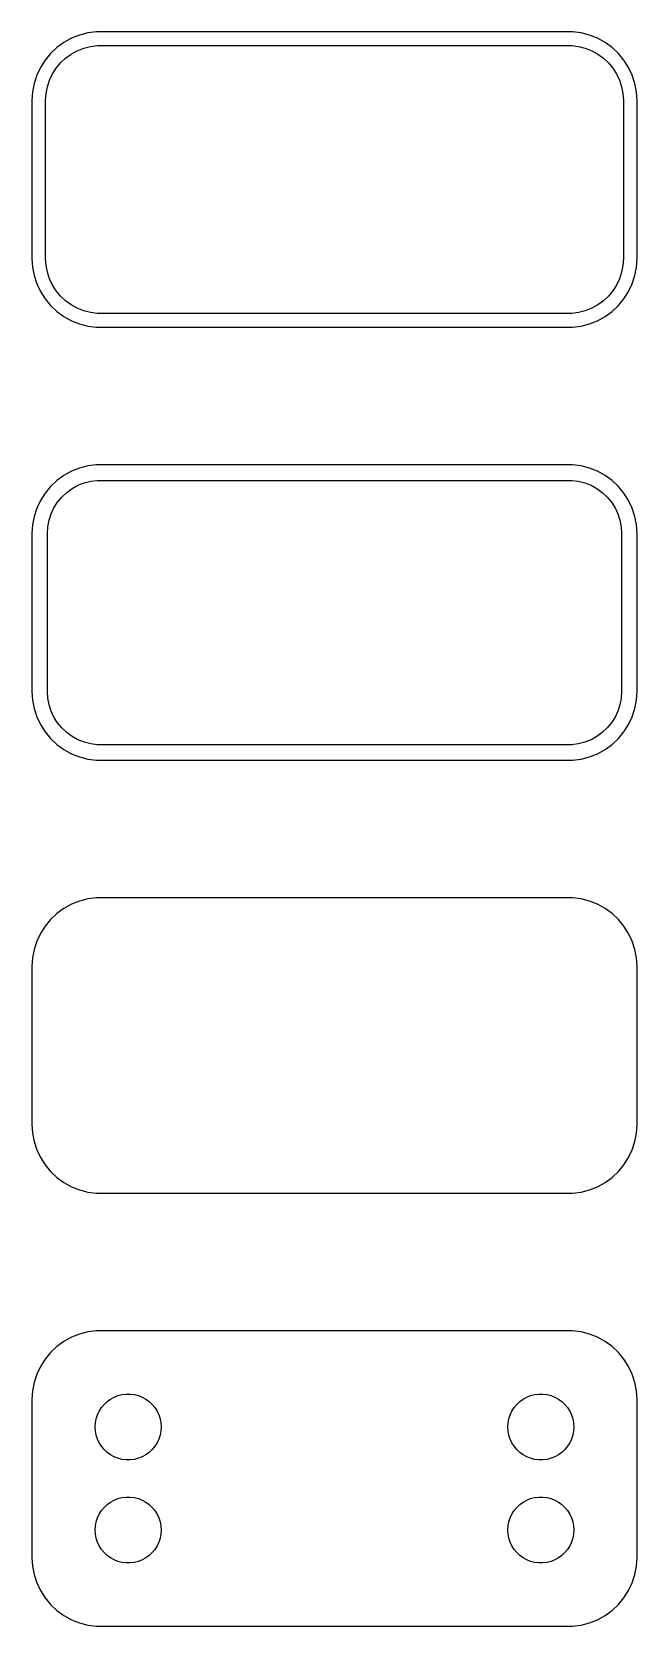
# Model space of a CAD drawing. Header units: metres. Extents: x -22 to 22, y 84 to 200.
import ezdxf

# ---------------------------------------------------------------- set-up
doc = ezdxf.new("R2010")
doc.units = ezdxf.units.M

msp = doc.modelspace()

# ---------------------------------------------------------------- linework, layer by layer
for p, q in [((-18.5451, 199.505), (-19.1289, 199.274)), ((-17.9369, 199.661), (-18.5451, 199.505)), ((-17.3139, 199.74), (-17.9369, 199.661)), ((17.3139, 199.74), (-17.3139, 199.74)), ((17.9369, 199.661), (17.3139, 199.74)), ((18.5451, 199.505), (17.9369, 199.661)), ((19.1289, 199.274), (18.5451, 199.505)), ((-20.1871, 198.603), (-20.6448, 198.173)), ((-19.6791, 198.972), (-20.1871, 198.603)), ((-19.1289, 199.274), (-19.6791, 198.972)), ((-19.1433, 198.127), (-18.7031, 198.369)), ((-18.7031, 198.369), (-18.2361, 198.554)), ((-18.2361, 198.554), (-17.7495, 198.679)), ((-17.7495, 198.679), (-17.2512, 198.742)), ((-17.2512, 198.742), (17.2512, 198.742)), ((17.2512, 198.742), (17.7495, 198.679)), ((17.7495, 198.679), (18.2361, 198.554)), ((18.2361, 198.554), (18.7031, 198.369)), ((18.7031, 198.369), (19.1433, 198.127)), ((19.6791, 198.972), (19.1289, 199.274)), ((20.1871, 198.603), (19.6791, 198.972)), ((20.6448, 198.173), (20.1871, 198.603)), ((-21.0451, 197.689), (-21.3815, 197.159)), ((-20.6448, 198.173), (-21.0451, 197.689)), ((-20.2361, 197.101), (-19.9159, 197.488)), ((-19.9159, 197.488), (-19.5497, 197.832)), ((-19.5497, 197.832), (-19.1433, 198.127)), ((19.1433, 198.127), (19.5497, 197.832)), ((19.5497, 197.832), (19.9159, 197.488)), ((19.9159, 197.488), (20.2361, 197.101)), ((21.0451, 197.689), (20.6448, 198.173)), ((21.3815, 197.159), (21.0451, 197.689)), ((-21.6489, 196.591), (-21.8429, 195.993)), ((-21.3815, 197.159), (-21.6489, 196.591)), ((-20.8743, 195.745), (-20.7191, 196.222)), ((-20.7191, 196.222), (-20.5052, 196.677)), ((-20.5052, 196.677), (-20.2361, 197.101)), ((20.2361, 197.101), (20.5052, 196.677)), ((20.5052, 196.677), (20.7191, 196.222)), ((20.7191, 196.222), (20.8743, 195.745)), ((21.6489, 196.591), (21.3815, 197.159)), ((21.8429, 195.993), (21.6489, 196.591)), ((-21.9606, 195.377), (-22, 194.75)), ((-21.8429, 195.993), (-21.9606, 195.377)), ((-21, 194.75), (-20.9684, 195.251)), ((-20.9684, 195.251), (-20.8743, 195.745)), ((20.8743, 195.745), (20.9684, 195.251)), ((20.9684, 195.251), (21, 194.75)), ((21.9606, 195.377), (21.8429, 195.993)), ((22, 194.75), (21.9606, 195.377)), ((-22, 194.75), (-22, 183.25)), ((-21, 183.25), (-21, 194.75)), ((21, 194.75), (21, 183.25)), ((22, 183.25), (22, 194.75)), ((-22, 183.25), (-21.9606, 182.623)), ((-20.9684, 182.749), (-21, 183.25)), ((21, 183.25), (20.9684, 182.749)), ((21.9606, 182.623), (22, 183.25)), ((-21.9606, 182.623), (-21.8429, 182.007)), ((-20.8743, 182.255), (-20.9684, 182.749)), ((-20.7191, 181.778), (-20.8743, 182.255)), ((20.8743, 182.255), (20.7191, 181.778)), ((20.9684, 182.749), (20.8743, 182.255)), ((21.8429, 182.007), (21.9606, 182.623)), ((-21.8429, 182.007), (-21.6489, 181.409)), ((-21.6489, 181.409), (-21.3815, 180.841)), ((-20.5052, 181.323), (-20.7191, 181.778)), ((-20.2361, 180.899), (-20.5052, 181.323)), ((20.5052, 181.323), (20.2361, 180.899)), ((20.7191, 181.778), (20.5052, 181.323)), ((21.3815, 180.841), (21.6489, 181.409)), ((21.6489, 181.409), (21.8429, 182.007)), ((-21.3815, 180.841), (-21.0451, 180.311)), ((-21.0451, 180.311), (-20.6448, 179.827)), ((-20.6448, 179.827), (-20.1871, 179.397)), ((-19.9159, 180.512), (-20.2361, 180.899)), ((-19.5497, 180.168), (-19.9159, 180.512)), ((-19.1433, 179.873), (-19.5497, 180.168)), ((-18.7031, 179.631), (-19.1433, 179.873)), ((19.1433, 179.873), (18.7031, 179.631)), ((19.5497, 180.168), (19.1433, 179.873)), ((19.9159, 180.512), (19.5497, 180.168)), ((20.2361, 180.899), (19.9159, 180.512)), ((20.1871, 179.397), (20.6448, 179.827)), ((20.6448, 179.827), (21.0451, 180.311)), ((21.0451, 180.311), (21.3815, 180.841)), ((-20.1871, 179.397), (-19.6791, 179.028)), ((-19.6791, 179.028), (-19.1289, 178.726)), ((-19.1289, 178.726), (-18.5451, 178.495)), ((-18.2361, 179.446), (-18.7031, 179.631)), ((-17.7495, 179.321), (-18.2361, 179.446)), ((-17.2512, 179.258), (-17.7495, 179.321)), ((17.2512, 179.258), (-17.2512, 179.258)), ((17.7495, 179.321), (17.2512, 179.258)), ((18.2361, 179.446), (17.7495, 179.321)), ((18.7031, 179.631), (18.2361, 179.446)), ((18.5451, 178.495), (19.1289, 178.726)), ((19.1289, 178.726), (19.6791, 179.028)), ((19.6791, 179.028), (20.1871, 179.397)), ((-18.5451, 178.495), (-17.9369, 178.339)), ((-17.9369, 178.339), (-17.3139, 178.26)), ((-17.3139, 178.26), (17.3139, 178.26)), ((17.3139, 178.26), (17.9369, 178.339)), ((17.9369, 178.339), (18.5451, 178.495)), ((-17.3139, 168.24), (-17.9369, 168.161)), ((17.3139, 168.24), (-17.3139, 168.24)), ((17.9369, 168.161), (17.3139, 168.24)), ((-20.1871, 167.103), (-20.6448, 166.673)), ((-19.6791, 167.472), (-20.1871, 167.103)), ((-19.1289, 167.774), (-19.6791, 167.472)), ((-18.5451, 168.005), (-19.1289, 167.774)), ((-17.9369, 168.161), (-18.5451, 168.005)), ((-18.1967, 166.933), (-17.7256, 167.054)), ((-17.7256, 167.054), (-17.2432, 167.115)), ((-17.2432, 167.115), (17.2432, 167.115)), ((17.2432, 167.115), (17.7256, 167.054)), ((17.7256, 167.054), (18.1967, 166.933)), ((18.5451, 168.005), (17.9369, 168.161)), ((19.1289, 167.774), (18.5451, 168.005)), ((19.6791, 167.472), (19.1289, 167.774)), ((20.1871, 167.103), (19.6791, 167.472)), ((20.6448, 166.673), (20.1871, 167.103)), ((-21.0451, 166.189), (-21.3815, 165.659)), ((-20.6448, 166.673), (-21.0451, 166.189)), ((-20.133, 165.526), (-19.823, 165.901)), ((-19.823, 165.901), (-19.4685, 166.234)), ((-19.4685, 166.234), (-19.0751, 166.52)), ((-19.0751, 166.52), (-18.6489, 166.754)), ((-18.6489, 166.754), (-18.1967, 166.933)), ((18.1967, 166.933), (18.6489, 166.754)), ((18.6489, 166.754), (19.0751, 166.52)), ((19.0751, 166.52), (19.4685, 166.234)), ((19.4685, 166.234), (19.823, 165.901)), ((19.823, 165.901), (20.133, 165.526)), ((21.0451, 166.189), (20.6448, 166.673)), ((21.3815, 165.659), (21.0451, 166.189)), ((-21.6489, 165.091), (-21.8429, 164.493)), ((-21.3815, 165.659), (-21.6489, 165.091)), ((-20.6007, 164.676), (-20.3936, 165.116)), ((-20.3936, 165.116), (-20.133, 165.526)), ((20.133, 165.526), (20.3936, 165.116)), ((20.3936, 165.116), (20.6007, 164.676)), ((21.6489, 165.091), (21.3815, 165.659)), ((21.8429, 164.493), (21.6489, 165.091)), ((-21.9606, 163.877), (-22, 163.25)), ((-21.8429, 164.493), (-21.9606, 163.877)), ((-20.8726, 163.25), (-20.8421, 163.735)), ((-20.8421, 163.735), (-20.751, 164.213)), ((-20.751, 164.213), (-20.6007, 164.676)), ((20.6007, 164.676), (20.751, 164.213)), ((20.751, 164.213), (20.8421, 163.735)), ((20.8421, 163.735), (20.8726, 163.25)), ((21.9606, 163.877), (21.8429, 164.493)), ((22, 163.25), (21.9606, 163.877)), ((-22, 163.25), (-22, 151.75)), ((-20.8726, 151.75), (-20.8726, 163.25)), ((20.8726, 163.25), (20.8726, 151.75)), ((22, 151.75), (22, 163.25)), ((-22, 151.75), (-21.9606, 151.123)), ((-21.9606, 151.123), (-21.8429, 150.507)), ((-20.8421, 151.265), (-20.8726, 151.75)), ((-20.751, 150.787), (-20.8421, 151.265)), ((-20.6007, 150.324), (-20.751, 150.787)), ((20.751, 150.787), (20.6007, 150.324)), ((20.8421, 151.265), (20.751, 150.787)), ((20.8726, 151.75), (20.8421, 151.265)), ((21.8429, 150.507), (21.9606, 151.123)), ((21.9606, 151.123), (22, 151.75)), ((-21.8429, 150.507), (-21.6489, 149.909)), ((-21.6489, 149.909), (-21.3815, 149.341)), ((-20.3936, 149.884), (-20.6007, 150.324)), ((-20.133, 149.474), (-20.3936, 149.884)), ((20.3936, 149.884), (20.133, 149.474)), ((20.6007, 150.324), (20.3936, 149.884)), ((21.3815, 149.341), (21.6489, 149.909)), ((21.6489, 149.909), (21.8429, 150.507)), ((-21.3815, 149.341), (-21.0451, 148.811)), ((-21.0451, 148.811), (-20.6448, 148.327)), ((-19.823, 149.099), (-20.133, 149.474)), ((-19.4685, 148.766), (-19.823, 149.099)), ((-19.0751, 148.48), (-19.4685, 148.766)), ((-18.6489, 148.246), (-19.0751, 148.48)), ((19.0751, 148.48), (18.6489, 148.246)), ((19.4685, 148.766), (19.0751, 148.48)), ((19.823, 149.099), (19.4685, 148.766)), ((20.133, 149.474), (19.823, 149.099)), ((20.6448, 148.327), (21.0451, 148.811)), ((21.0451, 148.811), (21.3815, 149.341)), ((-20.6448, 148.327), (-20.1871, 147.897)), ((-20.1871, 147.897), (-19.6791, 147.528)), ((-19.6791, 147.528), (-19.1289, 147.226)), ((-18.1967, 148.067), (-18.6489, 148.246)), ((-17.7256, 147.946), (-18.1967, 148.067)), ((-17.2432, 147.885), (-17.7256, 147.946)), ((17.2432, 147.885), (-17.2432, 147.885)), ((17.7256, 147.946), (17.2432, 147.885)), ((18.1967, 148.067), (17.7256, 147.946)), ((18.6489, 148.246), (18.1967, 148.067)), ((19.1289, 147.226), (19.6791, 147.528)), ((19.6791, 147.528), (20.1871, 147.897)), ((20.1871, 147.897), (20.6448, 148.327)), ((-19.1289, 147.226), (-18.5451, 146.995)), ((-18.5451, 146.995), (-17.9369, 146.839)), ((-17.9369, 146.839), (-17.3139, 146.76)), ((-17.3139, 146.76), (17.3139, 146.76)), ((17.3139, 146.76), (17.9369, 146.839)), ((17.9369, 146.839), (18.5451, 146.995)), ((18.5451, 146.995), (19.1289, 147.226)), ((-19.6791, 135.972), (-20.1871, 135.603)), ((-19.1289, 136.274), (-19.6791, 135.972)), ((-18.5451, 136.505), (-19.1289, 136.274)), ((-17.9369, 136.661), (-18.5451, 136.505)), ((-17.3139, 136.74), (-17.9369, 136.661)), ((17.3139, 136.74), (-17.3139, 136.74)), ((17.9369, 136.661), (17.3139, 136.74)), ((18.5451, 136.505), (17.9369, 136.661)), ((19.1289, 136.274), (18.5451, 136.505)), ((19.6791, 135.972), (19.1289, 136.274)), ((20.1871, 135.603), (19.6791, 135.972)), ((-21.0451, 134.689), (-21.3815, 134.159)), ((-20.6448, 135.173), (-21.0451, 134.689)), ((-20.1871, 135.603), (-20.6448, 135.173)), ((20.6448, 135.173), (20.1871, 135.603)), ((21.0451, 134.689), (20.6448, 135.173)), ((21.3815, 134.159), (21.0451, 134.689)), ((-21.6489, 133.591), (-21.8429, 132.993)), ((-21.3815, 134.159), (-21.6489, 133.591)), ((21.6489, 133.591), (21.3815, 134.159)), ((21.8429, 132.993), (21.6489, 133.591)), ((-21.9606, 132.377), (-22, 131.75)), ((-21.8429, 132.993), (-21.9606, 132.377)), ((21.9606, 132.377), (21.8429, 132.993)), ((22, 131.75), (21.9606, 132.377)), ((-22, 131.75), (-22, 120.25)), ((22, 120.25), (22, 131.75)), ((-22, 120.25), (-21.9606, 119.623)), ((-21.9606, 119.623), (-21.8429, 119.007)), ((21.8429, 119.007), (21.9606, 119.623)), ((21.9606, 119.623), (22, 120.25)), ((-21.8429, 119.007), (-21.6489, 118.409)), ((-21.6489, 118.409), (-21.3815, 117.841)), ((21.3815, 117.841), (21.6489, 118.409)), ((21.6489, 118.409), (21.8429, 119.007)), ((-21.3815, 117.841), (-21.0451, 117.311)), ((-21.0451, 117.311), (-20.6448, 116.827)), ((20.6448, 116.827), (21.0451, 117.311)), ((21.0451, 117.311), (21.3815, 117.841)), ((-20.6448, 116.827), (-20.1871, 116.397)), ((-20.1871, 116.397), (-19.6791, 116.028)), ((-19.6791, 116.028), (-19.1289, 115.726)), ((19.1289, 115.726), (19.6791, 116.028)), ((19.6791, 116.028), (20.1871, 116.397)), ((20.1871, 116.397), (20.6448, 116.827)), ((-19.1289, 115.726), (-18.5451, 115.495)), ((-18.5451, 115.495), (-17.9369, 115.339)), ((-17.9369, 115.339), (-17.3139, 115.26)), ((-17.3139, 115.26), (17.3139, 115.26)), ((17.3139, 115.26), (17.9369, 115.339)), ((17.9369, 115.339), (18.5451, 115.495)), ((18.5451, 115.495), (19.1289, 115.726)), ((-19.6791, 104.472), (-20.1871, 104.103)), ((-19.1289, 104.774), (-19.6791, 104.472)), ((-18.5451, 105.005), (-19.1289, 104.774)), ((-17.9369, 105.161), (-18.5451, 105.005)), ((-17.3139, 105.24), (-17.9369, 105.161)), ((17.3139, 105.24), (-17.3139, 105.24)), ((17.9369, 105.161), (17.3139, 105.24)), ((18.5451, 105.005), (17.9369, 105.161)), ((19.1289, 104.774), (18.5451, 105.005)), ((19.6791, 104.472), (19.1289, 104.774)), ((20.1871, 104.103), (19.6791, 104.472)), ((-20.6448, 103.673), (-21.0451, 103.189)), ((-20.1871, 104.103), (-20.6448, 103.673)), ((20.6448, 103.673), (20.1871, 104.103)), ((21.0451, 103.189), (20.6448, 103.673)), ((-21.6489, 102.091), (-21.8429, 101.493)), ((-21.3815, 102.659), (-21.6489, 102.091)), ((-21.0451, 103.189), (-21.3815, 102.659)), ((21.3815, 102.659), (21.0451, 103.189)), ((21.6489, 102.091), (21.3815, 102.659)), ((21.8429, 101.493), (21.6489, 102.091)), ((-21.8429, 101.493), (-21.9606, 100.877)), ((21.9606, 100.877), (21.8429, 101.493)), ((-21.9606, 100.877), (-22, 100.25)), ((-22, 100.25), (-22, 88.75)), ((-16.9416, 99.6607), (-16.7495, 99.8929)), ((-16.7495, 99.8929), (-16.5298, 100.099)), ((-16.5298, 100.099), (-16.286, 100.276)), ((-16.286, 100.276), (-16.0219, 100.422)), ((-16.0219, 100.422), (-15.7416, 100.533)), ((-15.7416, 100.533), (-15.4497, 100.607)), ((-15.4497, 100.607), (-15.1507, 100.645)), ((-15.1507, 100.645), (-14.8493, 100.645)), ((-14.8493, 100.645), (-14.5503, 100.607)), ((-14.5503, 100.607), (-14.2583, 100.533)), ((-14.2583, 100.533), (-13.9781, 100.422)), ((-13.9781, 100.422), (-13.714, 100.276)), ((-13.714, 100.276), (-13.4702, 100.099)), ((-13.4702, 100.099), (-13.2505, 99.8929)), ((-13.2505, 99.8929), (-13.0583, 99.6607)), ((13.0583, 99.6607), (13.2505, 99.8929)), ((13.2505, 99.8929), (13.4702, 100.099)), ((13.4702, 100.099), (13.714, 100.276)), ((13.714, 100.276), (13.9781, 100.422)), ((13.9781, 100.422), (14.2583, 100.533)), ((14.2583, 100.533), (14.5503, 100.607)), ((14.5503, 100.607), (14.8493, 100.645)), ((14.8493, 100.645), (15.1507, 100.645)), ((15.1507, 100.645), (15.4497, 100.607)), ((15.4497, 100.607), (15.7416, 100.533)), ((15.7416, 100.533), (16.0219, 100.422)), ((16.0219, 100.422), (16.286, 100.276)), ((16.286, 100.276), (16.5298, 100.099)), ((16.5298, 100.099), (16.7495, 99.8929)), ((16.7495, 99.8929), (16.9416, 99.6607)), ((22, 100.25), (21.9606, 100.877)), ((22, 88.75), (22, 100.25)), ((-17.3811, 98.5508), (-17.3246, 98.8468)), ((-17.3246, 98.8468), (-17.2315, 99.1335)), ((-17.2315, 99.1335), (-17.1031, 99.4062)), ((-17.1031, 99.4062), (-16.9416, 99.6607)), ((-13.0583, 99.6607), (-12.8969, 99.4062)), ((-12.8969, 99.4062), (-12.7685, 99.1335)), ((-12.7685, 99.1335), (-12.6754, 98.8468)), ((-12.6754, 98.8468), (-12.6189, 98.5508)), ((12.6189, 98.5508), (12.6754, 98.8468)), ((12.6754, 98.8468), (12.7685, 99.1335)), ((12.7685, 99.1335), (12.8969, 99.4062)), ((12.8969, 99.4062), (13.0583, 99.6607)), ((16.9416, 99.6607), (17.1031, 99.4062)), ((17.1031, 99.4062), (17.2315, 99.1335)), ((17.2315, 99.1335), (17.3246, 98.8468)), ((17.3246, 98.8468), (17.3811, 98.5508)), ((-17.4, 98.25), (-17.3811, 98.5508)), ((-17.3811, 97.9492), (-17.4, 98.25)), ((-17.3246, 97.6531), (-17.3811, 97.9492)), ((-17.2315, 97.3665), (-17.3246, 97.6531)), ((-12.6754, 97.6531), (-12.7685, 97.3665)), ((-12.6189, 97.9492), (-12.6754, 97.6531)), ((-12.6189, 98.5508), (-12.6, 98.25)), ((-12.6, 98.25), (-12.6189, 97.9492)), ((12.6, 98.25), (12.6189, 98.5508)), ((12.6189, 97.9492), (12.6, 98.25)), ((12.6754, 97.6531), (12.6189, 97.9492)), ((12.7685, 97.3665), (12.6754, 97.6531)), ((17.3246, 97.6531), (17.2315, 97.3665)), ((17.3811, 97.9492), (17.3246, 97.6531)), ((17.3811, 98.5508), (17.4, 98.25)), ((17.4, 98.25), (17.3811, 97.9492)), ((-17.1031, 97.0938), (-17.2315, 97.3665)), ((-16.9416, 96.8393), (-17.1031, 97.0938)), ((-16.7495, 96.6071), (-16.9416, 96.8393)), ((-16.5298, 96.4008), (-16.7495, 96.6071)), ((-16.286, 96.2236), (-16.5298, 96.4008)), ((-13.4702, 96.4008), (-13.714, 96.2236)), ((-13.2505, 96.6071), (-13.4702, 96.4008)), ((-13.0583, 96.8393), (-13.2505, 96.6071)), ((-12.8969, 97.0938), (-13.0583, 96.8393)), ((-12.7685, 97.3665), (-12.8969, 97.0938)), ((12.8969, 97.0938), (12.7685, 97.3665)), ((13.0583, 96.8393), (12.8969, 97.0938)), ((13.2505, 96.6071), (13.0583, 96.8393)), ((13.4702, 96.4008), (13.2505, 96.6071)), ((13.714, 96.2236), (13.4702, 96.4008)), ((16.5298, 96.4008), (16.286, 96.2236)), ((16.7495, 96.6071), (16.5298, 96.4008)), ((16.9416, 96.8393), (16.7495, 96.6071)), ((17.1031, 97.0938), (16.9416, 96.8393)), ((17.2315, 97.3665), (17.1031, 97.0938)), ((-16.0219, 96.0784), (-16.286, 96.2236)), ((-15.7416, 95.9675), (-16.0219, 96.0784)), ((-15.4497, 95.8925), (-15.7416, 95.9675)), ((-15.1507, 95.8547), (-15.4497, 95.8925)), ((-14.8493, 95.8547), (-15.1507, 95.8547)), ((-14.5503, 95.8925), (-14.8493, 95.8547)), ((-14.2583, 95.9675), (-14.5503, 95.8925)), ((-13.9781, 96.0784), (-14.2583, 95.9675)), ((-13.714, 96.2236), (-13.9781, 96.0784)), ((13.9781, 96.0784), (13.714, 96.2236)), ((14.2583, 95.9675), (13.9781, 96.0784)), ((14.5503, 95.8925), (14.2583, 95.9675)), ((14.8493, 95.8547), (14.5503, 95.8925)), ((15.1507, 95.8547), (14.8493, 95.8547)), ((15.4497, 95.8925), (15.1507, 95.8547)), ((15.7416, 95.9675), (15.4497, 95.8925)), ((16.0219, 96.0784), (15.7416, 95.9675)), ((16.286, 96.2236), (16.0219, 96.0784)), ((-16.286, 92.7764), (-16.0219, 92.9216)), ((-16.0219, 92.9216), (-15.7416, 93.0325)), ((-15.7416, 93.0325), (-15.4497, 93.1075)), ((-15.4497, 93.1075), (-15.1507, 93.1453)), ((-15.1507, 93.1453), (-14.8493, 93.1453)), ((-14.8493, 93.1453), (-14.5503, 93.1075)), ((-14.5503, 93.1075), (-14.2583, 93.0325)), ((-14.2583, 93.0325), (-13.9781, 92.9216)), ((-13.9781, 92.9216), (-13.714, 92.7764)), ((13.714, 92.7764), (13.9781, 92.9216)), ((13.9781, 92.9216), (14.2583, 93.0325)), ((14.2583, 93.0325), (14.5503, 93.1075)), ((14.5503, 93.1075), (14.8493, 93.1453)), ((14.8493, 93.1453), (15.1507, 93.1453)), ((15.1507, 93.1453), (15.4497, 93.1075)), ((15.4497, 93.1075), (15.7416, 93.0325)), ((15.7416, 93.0325), (16.0219, 92.9216)), ((16.0219, 92.9216), (16.286, 92.7764)), ((-17.3246, 91.3469), (-17.2315, 91.6335)), ((-17.2315, 91.6335), (-17.1031, 91.9062)), ((-17.1031, 91.9062), (-16.9416, 92.1607)), ((-16.9416, 92.1607), (-16.7495, 92.3929)), ((-16.7495, 92.3929), (-16.5298, 92.5992)), ((-16.5298, 92.5992), (-16.286, 92.7764)), ((-13.714, 92.7764), (-13.4702, 92.5992)), ((-13.4702, 92.5992), (-13.2505, 92.3929)), ((-13.2505, 92.3929), (-13.0583, 92.1607)), ((-13.0583, 92.1607), (-12.8969, 91.9062)), ((-12.8969, 91.9062), (-12.7685, 91.6335)), ((-12.7685, 91.6335), (-12.6754, 91.3469)), ((12.6754, 91.3469), (12.7685, 91.6335)), ((12.7685, 91.6335), (12.8969, 91.9062)), ((12.8969, 91.9062), (13.0583, 92.1607)), ((13.0583, 92.1607), (13.2505, 92.3929)), ((13.2505, 92.3929), (13.4702, 92.5992)), ((13.4702, 92.5992), (13.714, 92.7764)), ((16.286, 92.7764), (16.5298, 92.5992)), ((16.5298, 92.5992), (16.7495, 92.3929)), ((16.7495, 92.3929), (16.9416, 92.1607)), ((16.9416, 92.1607), (17.1031, 91.9062)), ((17.1031, 91.9062), (17.2315, 91.6335)), ((17.2315, 91.6335), (17.3246, 91.3469)), ((-17.4, 90.75), (-17.3811, 91.0508)), ((-17.3811, 90.4492), (-17.4, 90.75)), ((-17.3811, 91.0508), (-17.3246, 91.3469)), ((-12.6754, 91.3469), (-12.6189, 91.0508)), ((-12.6189, 91.0508), (-12.6, 90.75)), ((-12.6, 90.75), (-12.6189, 90.4492)), ((12.6, 90.75), (12.6189, 91.0508)), ((12.6189, 90.4492), (12.6, 90.75)), ((12.6189, 91.0508), (12.6754, 91.3469)), ((17.3246, 91.3469), (17.3811, 91.0508)), ((17.3811, 91.0508), (17.4, 90.75)), ((17.4, 90.75), (17.3811, 90.4492)), ((-17.3246, 90.1532), (-17.3811, 90.4492)), ((-17.2315, 89.8665), (-17.3246, 90.1532)), ((-17.1031, 89.5938), (-17.2315, 89.8665)), ((-16.9416, 89.3393), (-17.1031, 89.5938)), ((-16.7495, 89.1071), (-16.9416, 89.3393)), ((-13.0583, 89.3393), (-13.2505, 89.1071)), ((-12.8969, 89.5938), (-13.0583, 89.3393)), ((-12.7685, 89.8665), (-12.8969, 89.5938)), ((-12.6754, 90.1532), (-12.7685, 89.8665)), ((-12.6189, 90.4492), (-12.6754, 90.1532)), ((12.6754, 90.1532), (12.6189, 90.4492)), ((12.7685, 89.8665), (12.6754, 90.1532)), ((12.8969, 89.5938), (12.7685, 89.8665)), ((13.0583, 89.3393), (12.8969, 89.5938)), ((13.2505, 89.1071), (13.0583, 89.3393)), ((16.9416, 89.3393), (16.7495, 89.1071)), ((17.1031, 89.5938), (16.9416, 89.3393)), ((17.2315, 89.8665), (17.1031, 89.5938)), ((17.3246, 90.1532), (17.2315, 89.8665)), ((17.3811, 90.4492), (17.3246, 90.1532)), ((-22, 88.75), (-21.9606, 88.1233)), ((-16.5298, 88.9008), (-16.7495, 89.1071)), ((-16.286, 88.7236), (-16.5298, 88.9008)), ((-16.0219, 88.5784), (-16.286, 88.7236)), ((-15.7416, 88.4675), (-16.0219, 88.5784)), ((-15.4497, 88.3925), (-15.7416, 88.4675)), ((-15.1507, 88.3547), (-15.4497, 88.3925)), ((-14.8493, 88.3547), (-15.1507, 88.3547)), ((-14.5503, 88.3925), (-14.8493, 88.3547)), ((-14.2583, 88.4675), (-14.5503, 88.3925)), ((-13.9781, 88.5784), (-14.2583, 88.4675)), ((-13.714, 88.7236), (-13.9781, 88.5784)), ((-13.4702, 88.9008), (-13.714, 88.7236)), ((-13.2505, 89.1071), (-13.4702, 88.9008)), ((13.4702, 88.9008), (13.2505, 89.1071)), ((13.714, 88.7236), (13.4702, 88.9008)), ((13.9781, 88.5784), (13.714, 88.7236)), ((14.2583, 88.4675), (13.9781, 88.5784)), ((14.5503, 88.3925), (14.2583, 88.4675)), ((14.8493, 88.3547), (14.5503, 88.3925)), ((15.1507, 88.3547), (14.8493, 88.3547)), ((15.4497, 88.3925), (15.1507, 88.3547)), ((15.7416, 88.4675), (15.4497, 88.3925)), ((16.0219, 88.5784), (15.7416, 88.4675)), ((16.286, 88.7236), (16.0219, 88.5784)), ((16.5298, 88.9008), (16.286, 88.7236)), ((16.7495, 89.1071), (16.5298, 88.9008)), ((21.9606, 88.1233), (22, 88.75)), ((-21.9606, 88.1233), (-21.8429, 87.5066)), ((-21.8429, 87.5066), (-21.6489, 86.9094)), ((21.6489, 86.9094), (21.8429, 87.5066)), ((21.8429, 87.5066), (21.9606, 88.1233)), ((-21.6489, 86.9094), (-21.3815, 86.3412)), ((-21.3815, 86.3412), (-21.0451, 85.8111)), ((21.0451, 85.8111), (21.3815, 86.3412)), ((21.3815, 86.3412), (21.6489, 86.9094)), ((-21.0451, 85.8111), (-20.6448, 85.3273)), ((-20.6448, 85.3273), (-20.1871, 84.8974)), ((-20.1871, 84.8974), (-19.6791, 84.5284)), ((19.6791, 84.5284), (20.1871, 84.8974)), ((20.1871, 84.8974), (20.6448, 85.3273)), ((20.6448, 85.3273), (21.0451, 85.8111)), ((-19.6791, 84.5284), (-19.1289, 84.2259)), ((-19.1289, 84.2259), (-18.5451, 83.9947)), ((-18.5451, 83.9947), (-17.9369, 83.8386)), ((-17.9369, 83.8386), (-17.3139, 83.7599)), ((-17.3139, 83.7599), (17.3139, 83.7599)), ((17.3139, 83.7599), (17.9369, 83.8386)), ((17.9369, 83.8386), (18.5451, 83.9947)), ((18.5451, 83.9947), (19.1289, 84.2259)), ((19.1289, 84.2259), (19.6791, 84.5284))]:
    msp.add_line(p, q)

doc.saveas('drawing.dxf')
